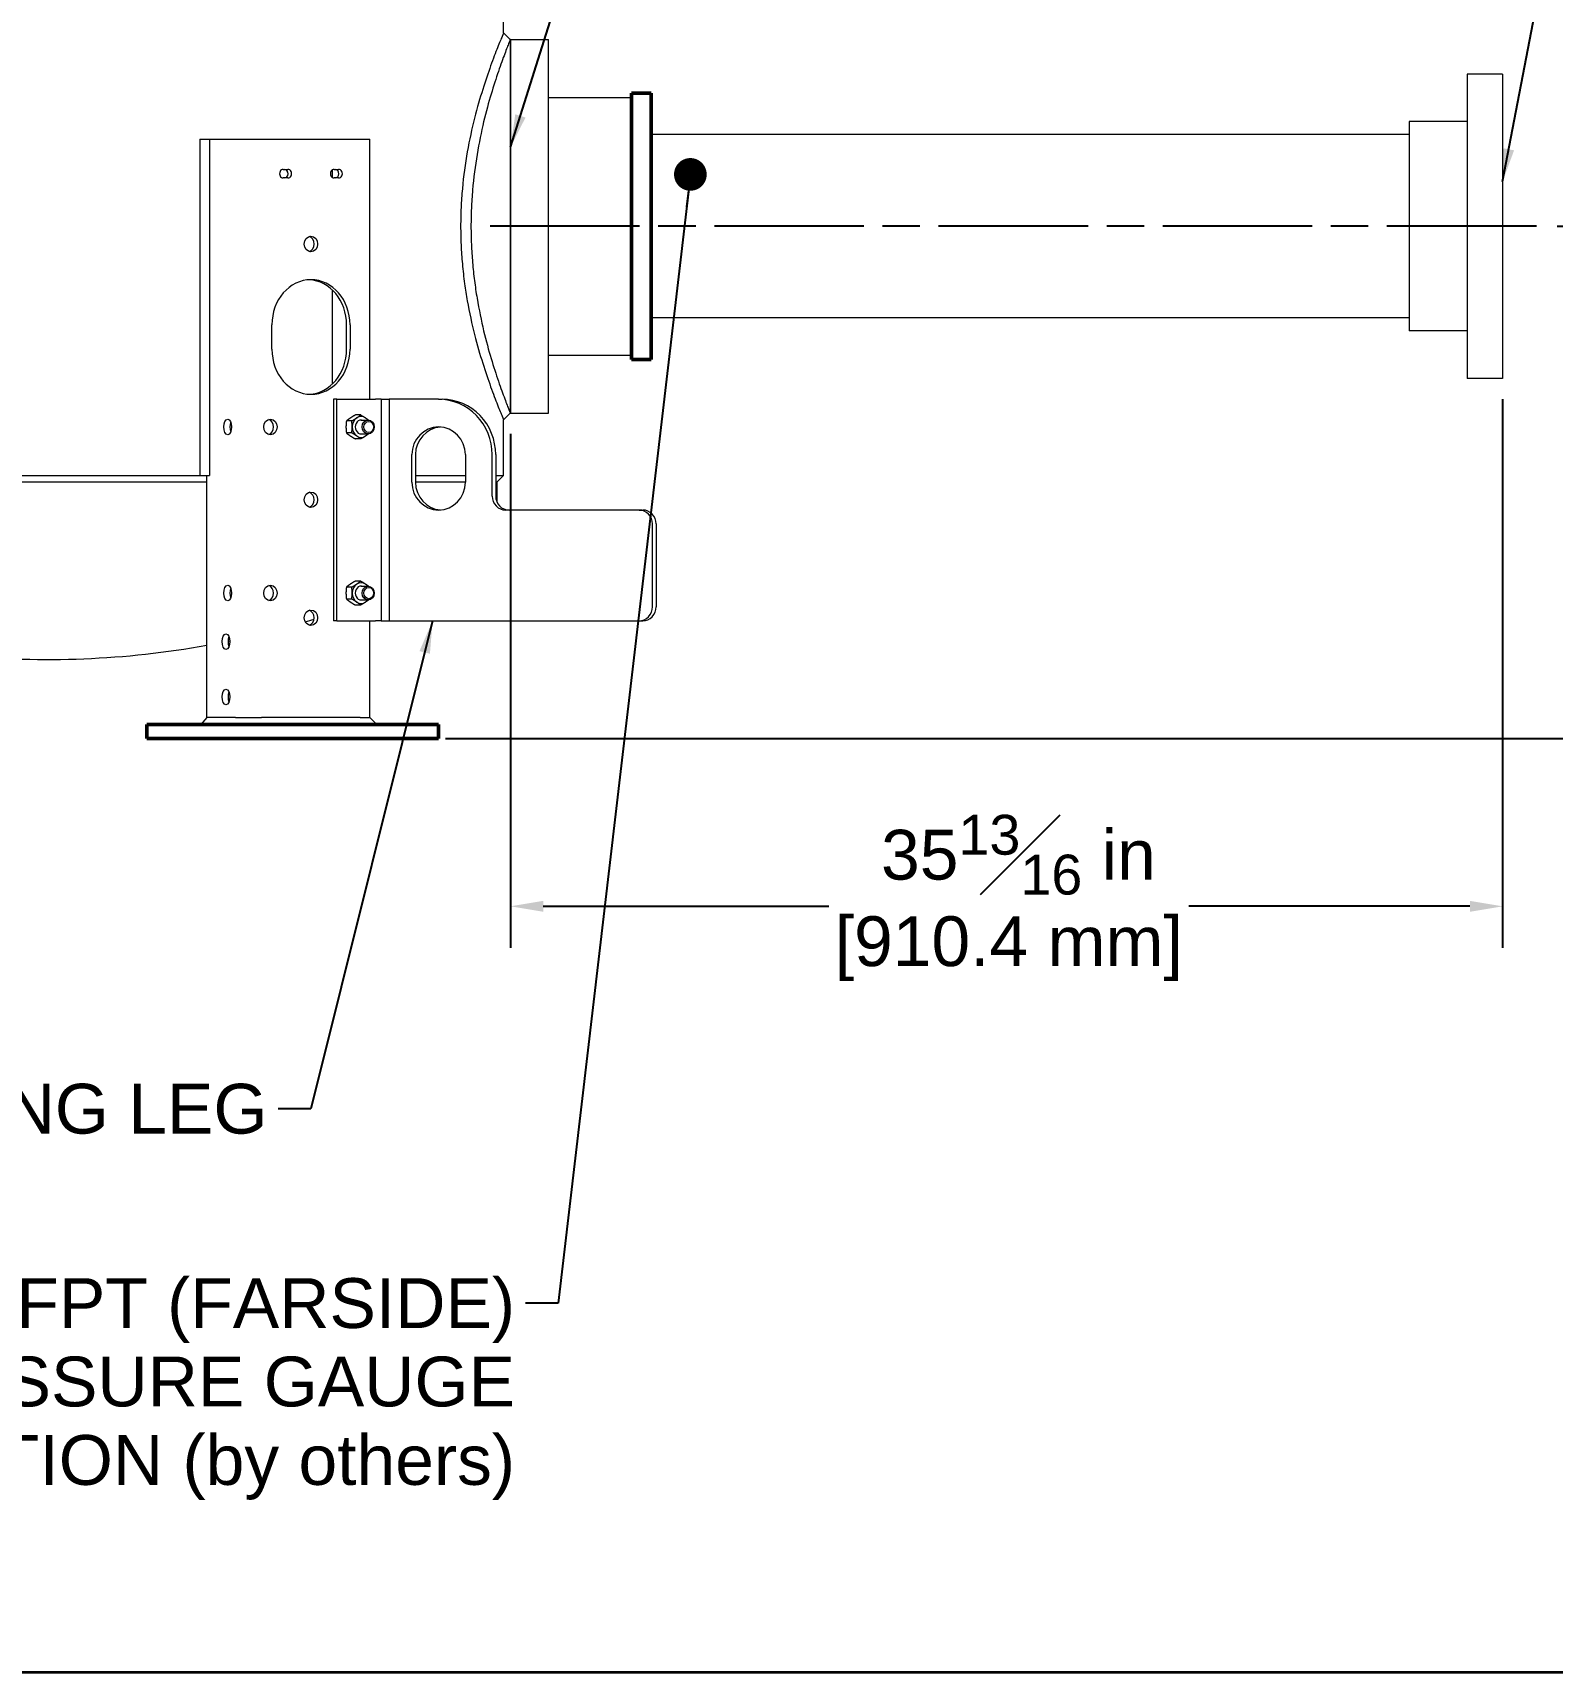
# Model space of a CAD drawing. Header units: inches. Extents: x 15 to 402, y 6 to 258.
# Drawn here: x 79.1 to 134, y 6 to 65.2 of the extents above; entities that cross this region are included whole.
import ezdxf

# ---------------------------------------------------------------- set-up
doc = ezdxf.new("R2010")
doc.units = ezdxf.units.IN
doc.header["$LTSCALE"] = 12
doc.header["$MEASUREMENT"] = 0
doc.linetypes.add('CHAIN', pattern=[0.7087, 0.4724, -0.0591, 0.1181, -0.0591])
doc.layers.get('0').update_dxf_attribs({"lineweight": 25})
for name, color, linetype, lineweight in [('Border', 7, 'Continuous', 35), ('Centerline (ANSI)', 7, 'Continuous', 25), ('Dimension (ANSI)', 7, 'Continuous', 25), ('Symbol (ANSI)', 7, 'Continuous', 25), ('Visible (ANSI)', 7, 'Continuous', 50)]:
    doc.layers.add(name, color=color, linetype=linetype, lineweight=lineweight)
doc.styles.add('MEMCOR Medium', font='arial.ttf')
doc.dimstyles.new('Default (ANSI)', dxfattribs={"dimscale": 12, "dimtxt": 0.15, "dimasz": 0.098425, "dimexe": 0.125, "dimexo": 0.0625, "dimgap": 0.031496, "dimtad": 0, "dimtih": 1, "dimtoh": 1, "dimdec": 4, "dimrnd": 1e-08, "dimzin": 3, "dimdsep": 46, "dimlunit": 5, "dimtxsty": 'MEMCOR Medium', "dimcen": 0.09, "dimdle": 0.393701, "dimclrd": 256, "dimclre": 256, "dimclrt": 256, "dimadec": 0, "dimazin": 1, "dimtfac": 0.8, "dimtofl": 0, "dimtmove": 0, "dimatfit": 3, "dimfxl": 1, "dimfrac": 1, "dimtolj": 1, "dimtzin": 4, "dimlwd": -1, "dimlwe": -1, "dimarcsym": 0})
doc.dimstyles.new('Default (ANSI)$7', dxfattribs={"dimscale": 12, "dimtxt": 0.15, "dimasz": 0.098425, "dimexe": 0.125, "dimexo": 0.0625, "dimgap": 0.031496, "dimtad": 0, "dimtih": 1, "dimtoh": 1, "dimdec": 4, "dimrnd": 1e-08, "dimzin": 3, "dimdsep": 46, "dimlunit": 5, "dimtxsty": 'MEMCOR Medium', "dimcen": 0.09, "dimdle": 0.393701, "dimclrd": 256, "dimclre": 256, "dimclrt": 256, "dimadec": 0, "dimazin": 1, "dimtfac": 0.8, "dimtofl": 0, "dimtmove": 0, "dimatfit": 3, "dimfxl": 1, "dimfrac": 1, "dimtolj": 1, "dimtzin": 4, "dimlwd": -1, "dimlwe": -1, "dimarcsym": 0})

# ---------------------------------------------------------------- blocks, each defined once
blk = doc.blocks.new('Borders 22x34_D')
at = {"layer": 'Border'}
for q in [(33.5, 0.5), (7.8115, 0.5)]:
    blk.add_line((1.25, 0.5), q, dxfattribs=at)
blk = doc.blocks.new('*D20')
at = {"layer": 'Defpoints', "color": 0, "transparency": 16777216}
for p in [(132.21, 52.736), (96.367, 51.486), (132.21, 33.669)]:
    blk.add_point(p, dxfattribs=at)
at = {"layer": 'Dimension (ANSI)', "transparency": 16777216}
for p, q in [((132.21, 51.986), (132.21, 32.169)), ((96.367, 50.736), (96.367, 32.169)), ((97.548, 33.669), (107.868, 33.669)), ((131.029, 33.669), (120.867, 33.669))]:
    blk.add_line(p, q, dxfattribs=at)
for points in [[(97.548, 33.866), (97.548, 33.472), (96.367, 33.669)], [(131.029, 33.866), (131.029, 33.472), (132.21, 33.669)]]:
    blk.add_solid(points, dxfattribs=at)
at = {"layer": 'Dimension (ANSI)', "transparency": 16777216, "char_height": 1.8, "attachment_point": 5, "style": 'MEMCOR Medium'}
for s, insert in [('\\A1; 35{\\H0.8x;\\S13#16;} in', (114.367, 35.534)), ('\\A1;[910.4 mm]', (114.367, 32.137))]:
    blk.add_mtext(s, dxfattribs=dict(at, insert=insert))
blk = doc.blocks.new('*D24')
at = {"layer": 'Defpoints', "color": 0, "transparency": 16777216}
for p in [(133.43, 58.236), (143.312, 58.236), (93.263, 39.736)]:
    blk.add_point(p, dxfattribs=at)
at = {"layer": 'Dimension (ANSI)', "transparency": 16777216}
for p, q in [((134.18, 58.236), (144.812, 58.236)), ((143.312, 57.055), (143.312, 52.357)), ((143.312, 40.917), (143.312, 45.615)), ((94.013, 39.736), (144.812, 39.736))]:
    blk.add_line(p, q, dxfattribs=at)
for points in [[(143.115, 57.055), (143.509, 57.055), (143.312, 58.236)], [(143.115, 40.917), (143.509, 40.917), (143.312, 39.736)]]:
    blk.add_solid(points, dxfattribs=at)
at = {"layer": 'Dimension (ANSI)', "transparency": 16777216, "char_height": 1.8, "attachment_point": 5, "style": 'MEMCOR Medium'}
for s, insert in [('\\A1; 18{\\H0.8x;\\S1#2;} in', (143.312, 50.825)), ('\\A1;[469.9 mm]', (143.312, 47.454))]:
    blk.add_mtext(s, dxfattribs=dict(at, insert=insert))

msp = doc.modelspace()

# ---------------------------------------------------------------- linework, layer by layer
at = {"layer": 'Centerline (ANSI)', "linetype": 'CHAIN', "ltscale": 0.952448}
msp.add_line((133.42995, 58.23586), (95.30595, 58.23586), dxfattribs=at)
at = {"layer": 'Visible (ANSI)', "linetype": 'Continuous', "lineweight": 18}
for p, q in [((96.11751, 65.22619), (96.11751, 84.81378)), ((96.3672, 64.98586), (96.35826, 64.98586)), ((96.3672, 64.98586), (96.3672, 51.48586)), ((96.3672, 51.48586), (96.3672, 64.98586)), ((96.3672, 64.98586), (97.7422, 64.98586)), ((97.7422, 51.48586), (97.7422, 64.98586)), ((130.9292, 63.73586), (130.9292, 52.73586)), ((132.21045, 63.73586), (130.9292, 63.73586)), ((132.21045, 63.73586), (132.21045, 52.73586)), ((97.7422, 62.89211), (100.7422, 62.89211)), ((128.83545, 62.01711), (128.83545, 54.45461)), ((130.9292, 62.01711), (128.83545, 62.01711)), ((85.13543, 61.38586), (85.4954, 61.38586)), ((85.13543, 61.38586), (85.13543, 49.23586)), ((85.4954, 61.38586), (86.42857, 61.38586)), ((85.4954, 61.38586), (85.4954, 49.23586)), ((86.42857, 61.38586), (87.37113, 61.38586)), ((87.37113, 61.38586), (90.93915, 61.38586)), ((90.93915, 61.38586), (91.28415, 61.38586)), ((91.28415, 51.98586), (91.28415, 61.38586)), ((128.83545, 61.54836), (101.4422, 61.54836)), ((88.15488, 60.29086), (88.31943, 60.29086)), ((88.31943, 59.98086), (88.15488, 59.98086)), ((89.93717, 59.9938), (89.93717, 60.27793)), ((89.99085, 60.29086), (90.1554, 60.29086)), ((90.1554, 59.98086), (89.99085, 59.98086)), ((89.93717, 52.54688), (89.93717, 55.92485)), ((87.74352, 53.79586), (87.74352, 54.67586)), ((90.44176, 53.79586), (90.44176, 54.67586)), ((90.56676, 54.67586), (90.56676, 53.79586)), ((128.83545, 54.92336), (101.4422, 54.92336)), ((130.9292, 54.45461), (128.83545, 54.45461)), ((97.7422, 53.57961), (100.7422, 53.57961)), ((132.21045, 52.73586), (130.9292, 52.73586)), ((89.97094, 51.98586), (89.97094, 43.98586)), ((90.09594, 51.98586), (89.97094, 51.98586)), ((90.09594, 51.98586), (91.48158, 51.98586)), ((90.09594, 43.98586), (90.09594, 51.98586)), ((91.68887, 51.98586), (91.48158, 51.98586)), ((91.68887, 51.98586), (91.9831, 51.98586)), ((91.68887, 51.98586), (91.68887, 43.98586)), ((93.76806, 51.98586), (91.9831, 51.98586)), ((91.9831, 51.98586), (91.9831, 43.98586)), ((93.76806, 51.98586), (93.89747, 51.98586)), ((90.62795, 51.20237), (90.43744, 51.20237)), ((90.95271, 51.41888), (90.7622, 51.41888)), ((90.96942, 51.23586), (91.22186, 51.23586)), ((96.11751, 49.23586), (96.11751, 51.24553)), ((96.3672, 51.48586), (96.35826, 51.48586)), ((96.3672, 51.48586), (97.7422, 51.48586)), ((90.62795, 50.76936), (90.43744, 50.76936)), ((90.95271, 50.55285), (90.7622, 50.55285)), ((90.96942, 50.73586), (91.22186, 50.73586)), ((92.80213, 48.98586), (92.80213, 49.98586)), ((92.93154, 49.98586), (92.93154, 48.98586)), ((94.73398, 49.98586), (94.73398, 48.98586)), ((95.69991, 48.48586), (95.69991, 49.98586)), ((95.82932, 49.98586), (95.82932, 48.48586)), ((65.1509, 49.23586), (85.13543, 49.23586)), ((85.13543, 49.23586), (85.4954, 49.23586)), ((85.39054, 40.48586), (85.39054, 49.23586)), ((92.93154, 49.23586), (94.73398, 49.23586)), ((95.82932, 49.23586), (96.11751, 49.23586)), ((95.8672, 48.99086), (96.1122, 49.23586)), ((85.39054, 48.99086), (65.02423, 48.99086)), ((94.73398, 48.99086), (92.93154, 48.99086)), ((95.8672, 48.99086), (95.82932, 48.99086)), ((95.8672, 48.99086), (95.8672, 48.29176)), ((101.0125, 47.98586), (96.18287, 47.98586)), ((101.0125, 47.98586), (101.14191, 47.98586)), ((101.49546, 44.48586), (101.49546, 47.48586)), ((101.62487, 47.48586), (101.62487, 44.48586)), ((90.62795, 45.20237), (90.43744, 45.20237)), ((90.95271, 45.41888), (90.7622, 45.41888)), ((90.96942, 45.23586), (91.22186, 45.23586)), ((90.62795, 44.76936), (90.43744, 44.76936)), ((90.95271, 44.55285), (90.7622, 44.55285)), ((90.96942, 44.73586), (91.22186, 44.73586)), ((90.09594, 43.98586), (89.97094, 43.98586)), ((90.09594, 43.98586), (91.48158, 43.98586)), ((91.28415, 40.48586), (91.28415, 43.98586)), ((91.68887, 43.98586), (91.48158, 43.98586)), ((91.68887, 43.98586), (91.9831, 43.98586)), ((91.9831, 43.98586), (101.0125, 43.98586)), ((101.0125, 43.98586), (101.14191, 43.98586)), ((85.39054, 40.48586), (85.17403, 40.23586)), ((86.42857, 40.48586), (85.39054, 40.48586)), ((86.42857, 40.48586), (87.37113, 40.48586)), ((90.93915, 40.48586), (87.37113, 40.48586)), ((90.93915, 40.48586), (91.28415, 40.48586)), ((91.28415, 40.48586), (91.53415, 40.23586))]:
    msp.add_line(p, q, dxfattribs=at)
at = {"layer": 'Visible (ANSI)'}
for p, q in [((100.7422, 53.42336), (100.7422, 63.04836)), ((100.7422, 63.04836), (101.4422, 63.04836)), ((101.4422, 53.42336), (101.4422, 63.04836)), ((100.7422, 53.42336), (101.4422, 53.42336)), ((83.23066, 40.23586), (83.36464, 40.23586)), ((83.23066, 39.73586), (83.23066, 40.23586)), ((83.36464, 39.73586), (83.23066, 39.73586)), ((83.36464, 40.23586), (84.86464, 40.23586)), ((83.36464, 39.73586), (84.86464, 39.73586)), ((84.86464, 40.23586), (86.23066, 40.23586)), ((86.23066, 39.73586), (84.86464, 39.73586)), ((86.23066, 40.23586), (93.26279, 40.23586)), ((86.23066, 39.73586), (93.26279, 39.73586)), ((93.26279, 40.23586), (93.76279, 40.23586)), ((93.76279, 39.73586), (93.26279, 39.73586)), ((93.76279, 39.73586), (93.76279, 40.23586))]:
    msp.add_line(p, q, dxfattribs=at)
at = {"layer": 'Visible (ANSI)', "linetype": 'Continuous', "lineweight": 18}
for start, end in [(286.5271338, 287.1060696), (281.5057848, 281.6175848), (264.5191774, 280.134698)]:
    msp.add_arc((79.6172, 75.39586), 32.81, start, end, dxfattribs=at)
for centre, major_axis, ratio, start_param, end_param in [((88.15488, 60.13586), (0, -0.155), 0.8660254, 3.14159265, 6.28318531), ((88.19443, 60.13586), (0, -0.155), 0.8660254, 0, 3.14159265), ((88.31943, 60.13586), (0, 0.155), 0.8660254, 3.14159265, 6.28318531), ((89.99085, 60.13586), (0, -0.155), 0.8660254, 3.14159265, 6.28318531), ((90.0304, 60.13586), (0, -0.155), 0.8660254, 0, 3.14159265), ((90.1554, 60.13586), (0, 0.155), 0.8660254, 3.14159265, 6.28318531), ((89.03014, 57.59586), (0, -0.28), 0.8660254, 0.2606883, 2.88090435), ((89.15514, 54.67586), (0, 1.63), 0.8660254, 4.71238898, 7.85398163), ((89.03014, 54.67586), (0, 1.63), 0.8660254, 4.71238898, 6.2388955), ((89.15514, 53.79586), (0, -1.63), 0.8660254, 4.71238898, 7.85398163), ((89.03014, 53.79586), (0, -1.63), 0.8660254, 0.04428981, 1.57079633), ((93.76806, 49.98586), (0, 2), 0.96592583, 4.71238898, 6.28318531), ((93.89747, 49.98586), (0, 2), 0.96592583, 4.71238898, 6.28318531), ((86.36508, 50.98586), (0, -0.28), 0.5, 4.02552272, 5.39925524), ((87.56483, 50.98586), (0, -0.28), 0.8660254, 0.2606883, 2.88090435), ((90.96946, 50.98586), (0, -0.375), 0.8660254, 3.66519143, 4.71238898), ((90.96946, 50.98586), (0, -0.375), 0.8660254, 4.71238898, 5.75958653), ((90.96946, 50.98586), (0, 0.25014), 0.8660254, 6.25022773, 9.45773554), ((90.96946, 50.98586), (0, 0.375), 0.8660254, 5.75958653, 6.80678408), ((90.96946, 50.98586), (0, 0.375), 0.8660254, 5.44211664, 5.75958653), ((93.76806, 49.98586), (0, 1), 0.96592583, 4.71238898, 7.85398163), ((93.89747, 49.98586), (0, 1), 0.96592583, 0.0670375, 1.57079633), ((90.96946, 50.98586), (0, -0.375), 0.8660254, 5.75958653, 6.80678408), ((90.96946, 50.98586), (0, 0.375), 0.8660254, 3.66519143, 3.98266132), ((89.03014, 48.35486), (0, -0.28), 0.8660254, 0.2606883, 2.88090435), ((93.76806, 48.98586), (0, -1), 0.96592583, 4.71238898, 7.85398163), ((93.89747, 48.98586), (0, -1), 0.96592583, 4.71238898, 6.21614781), ((96.18287, 48.48586), (0, -0.5), 0.96592583, 4.71238898, 6.28318531), ((96.31228, 48.48586), (0, -0.5), 0.96592583, 4.71238898, 6.28318531), ((101.0125, 47.48586), (0, 0.5), 0.96592583, 4.71238898, 6.28318531), ((101.14191, 47.48586), (0, 0.5), 0.96592583, 4.71238898, 6.28318531), ((86.36508, 44.98586), (0, -0.28), 0.5, 4.02552272, 5.39925524), ((87.56483, 44.98586), (0, -0.28), 0.8660254, 0.2606883, 2.88090435), ((90.96946, 44.98586), (0, -0.375), 0.8660254, 3.66519143, 4.71238898), ((90.96946, 44.98586), (0, 0.25014), 0.8660254, 6.25022773, 9.45773554), ((90.96946, 44.98586), (0, 0.375), 0.8660254, 5.75958653, 6.80678408), ((90.96946, 44.98586), (0, 0.375), 0.8660254, 5.44211664, 5.75958653), ((90.96946, 44.98586), (0, -0.375), 0.8660254, 4.71238898, 5.75958653), ((90.96946, 44.98586), (0, -0.375), 0.8660254, 5.75958653, 6.80678408), ((90.96946, 44.98586), (0, 0.375), 0.8660254, 3.66519143, 3.98266132), ((101.0125, 44.48586), (0, -0.5), 0.96592583, 0, 1.57079633), ((101.14191, 44.48586), (0, -0.5), 0.96592583, 0, 1.57079633), ((89.03014, 44.09186), (0, -0.28), 0.8660254, 0.2606883, 2.88090435), ((86.30155, 43.23186), (0, -0.28), 0.5, 4.02552272, 5.39925524), ((86.30155, 41.23186), (0, -0.28), 0.5, 4.02552272, 5.39925524)]:
    msp.add_ellipse(centre, major_axis=major_axis, ratio=ratio, start_param=start_param, end_param=end_param, dxfattribs=at)
for centre, major_axis, ratio in [((89.15514, 57.59586), (0, -0.28), 0.8660254), ((86.14857, 50.98586), (0, 0.28), 0.5), ((87.68983, 50.98586), (0, -0.28), 0.8660254), ((91.22186, 50.98586), (0, -0.25), 0.8660254), ((91.24546, 50.98586), (0, 0.20282), 0.8660254), ((89.15514, 48.35486), (0, -0.28), 0.8660254), ((86.14857, 44.98586), (0, 0.28), 0.5), ((87.68983, 44.98586), (0, -0.28), 0.8660254), ((91.22186, 44.98586), (0, -0.25), 0.8660254), ((91.24546, 44.98586), (0, -0.20281), 0.8660254), ((89.15514, 44.09186), (0, -0.28), 0.8660254), ((86.08504, 43.23186), (0, -0.28), 0.5), ((86.08504, 41.23186), (0, -0.28), 0.5)]:
    msp.add_ellipse(centre, major_axis=major_axis, ratio=ratio, dxfattribs=at)
for points, knots in [([(96.11751, 65.22619), (96.11751, 65.22619), (96.09908, 65.18306), (96.02416, 65.00339), (95.96771, 64.8669), (95.82563, 64.50841), (95.73999, 64.28612), (95.55517, 63.77482), (95.45615, 63.48578), (95.26323, 62.87136), (95.16229, 62.52404), (94.97057, 61.76638), (94.87998, 61.35603), (94.72778, 60.49697), (94.66623, 60.04747), (94.60463, 59.36656), (94.58914, 59.1385), (94.56864, 58.68448), (94.56362, 58.45853), (94.56362, 58.23586)], [81.38920316, 81.38920316, 81.38920316, 81.38920316, 84.77821495, 84.77821495, 88.16722674, 88.16722674, 91.55623853, 91.55623853, 94.94525032, 94.94525032, 98.33867212, 98.33867212, 101.73209393, 101.73209393, 105.12551574, 105.12551574, 106.82222664, 106.82222664, 108.51893754, 108.51893754, 108.51893754, 108.51893754]), ([(96.35826, 64.98586), (96.35826, 64.98586), (96.34137, 64.94432), (96.27264, 64.77109), (96.22085, 64.63946), (96.0905, 64.29347), (96.01193, 64.07884), (95.84247, 63.58493), (95.75172, 63.30562), (95.57507, 62.71174), (95.48275, 62.37605), (95.30761, 61.64388), (95.22498, 61.24738), (95.08631, 60.41762), (95.03034, 59.9836), (94.97436, 59.32645), (94.9603, 59.1064), (94.94169, 58.66844), (94.93715, 58.45054), (94.93715, 58.23586)], [-26.15961026, -26.15961026, -26.15961026, -26.15961026, -22.89137207, -22.89137207, -19.62313389, -19.62313389, -16.3548957, -16.3548957, -13.08665752, -13.08665752, -9.81499314, -9.81499314, -6.54332876, -6.54332876, -3.27166438, -3.27166438, -1.63583219, -1.63583219, 0, 0, 0, 0]), ([(94.56362, 58.23586), (94.56362, 58.0132), (94.56864, 57.78725), (94.58914, 57.33323), (94.60463, 57.10516), (94.64696, 56.63721), (94.67453, 56.39748), (94.70692, 56.16128)], [108.51893754, 108.51893754, 108.51893754, 108.51893754, 110.21564845, 110.21564845, 111.91235935, 111.91235935, 113.71383436, 113.71383436, 113.71383436, 113.71383436]), ([(94.93715, 58.23586), (94.93715, 58.02119), (94.94169, 57.80329), (94.9603, 57.36533), (94.97436, 57.14527), (95.01166, 56.70744), (95.03495, 56.48967), (95.06216, 56.27475)], [0, 0, 0, 0, 1.63583219, 1.63583219, 3.27166438, 3.27166438, 4.90554322, 4.90554322, 4.90554322, 4.90554322]), ([(95.06216, 56.27475), (95.08958, 56.0594), (95.12094, 55.84691), (95.22498, 55.22434), (95.30761, 54.82785), (95.48275, 54.09567), (95.57507, 53.75999), (95.75172, 53.16611), (95.84247, 52.88679), (96.01193, 52.39289), (96.0905, 52.17826), (96.22085, 51.83227), (96.27264, 51.70063), (96.34137, 51.5274), (96.35826, 51.48586), (96.35826, 51.48586)], [-99.73289782, -99.73289782, -99.73289782, -99.73289782, -98.09511228, -98.09511228, -94.8234479, -94.8234479, -91.55178352, -91.55178352, -88.28354534, -88.28354534, -85.01530715, -85.01530715, -81.74706897, -81.74706897, -78.47883078, -78.47883078, -78.47883078, -78.47883078]), ([(94.70692, 56.16128), (94.73568, 55.95263), (94.76818, 55.74673), (94.87998, 55.1157), (94.97057, 54.70535), (95.16229, 53.94769), (95.26323, 53.60037), (95.45615, 52.98594), (95.55517, 52.6969), (95.73999, 52.18561), (95.82563, 51.96332), (95.96771, 51.60482), (96.02416, 51.46834), (96.09908, 51.28867), (96.11751, 51.24553), (96.11751, 51.24553)], [5.19489682, 5.19489682, 5.19489682, 5.19489682, 6.78684361, 6.78684361, 10.18026542, 10.18026542, 13.57368723, 13.57368723, 16.96269902, 16.96269902, 20.35171081, 20.35171081, 23.7407226, 23.7407226, 27.12973439, 27.12973439, 27.12973439, 27.12973439])]:
    msp.add_open_spline(points, degree=3, knots=knots, dxfattribs=at)
for points in [[(96.11751, 65.22619), (96.19775, 65.14607), (96.27802, 65.06598), (96.35826, 64.98586)], [(96.35826, 51.48586), (96.27802, 51.40574), (96.19775, 51.32565), (96.11751, 51.24553)]]:
    msp.add_open_spline(points, degree=3, dxfattribs=at)
for points, weights in [([(90.43744, 51.20237), (90.4207, 51.08634), (90.4207, 50.98586)], [1, 1.0379548493, 1]), ([(90.4207, 50.98586), (90.4207, 50.88538), (90.43744, 50.76936)], [1, 1.0379548493, 1]), ([(90.58308, 51.31062), (90.50771, 51.26038), (90.43744, 51.20237)], [1, 1.0379548493, 1]), ([(90.7622, 51.41888), (90.65844, 51.36086), (90.58308, 51.31062)], [1, 1.0379548493, 1]), ([(90.62795, 51.20237), (90.73171, 51.26038), (90.80708, 51.31062)], [1, 1.0379548493, 1]), ([(90.6447, 50.98586), (90.6447, 51.08634), (90.62795, 51.20237)], [1, 1.0379548493, 1]), ([(90.62795, 50.76936), (90.6447, 50.88538), (90.6447, 50.98586)], [1, 1.0379548493, 1]), ([(90.80708, 51.31062), (90.88244, 51.36086), (90.95271, 51.41888)], [1, 1.0379548493, 1]), ([(90.95271, 51.41888), (91.05647, 51.36086), (91.13184, 51.31062)], [1, 1.0379548493, 1]), ([(91.13184, 51.31062), (91.18622, 51.27437), (91.23641, 51.2353)], [1, 1.0271025743, 1.01549865669]), ([(90.43744, 50.76936), (90.50771, 50.71134), (90.58308, 50.6611)], [1, 1.0379548493, 1]), ([(90.58308, 50.6611), (90.65844, 50.61086), (90.7622, 50.55285)], [1, 1.0379548493, 1]), ([(90.80708, 50.6611), (90.73171, 50.71134), (90.62795, 50.76936)], [1, 1.0379548493, 1]), ([(90.95271, 50.55285), (90.88244, 50.61086), (90.80708, 50.6611)], [1, 1.0379548493, 1]), ([(91.13184, 50.6611), (91.05647, 50.61086), (90.95271, 50.55285)], [1, 1.0379548493, 1]), ([(91.23641, 50.73643), (91.18622, 50.69736), (91.13184, 50.6611)], [1.01549865669, 1.0271025743, 1]), ([(90.43744, 45.20237), (90.4207, 45.08634), (90.4207, 44.98586)], [1, 1.0379548493, 1]), ([(90.58308, 45.31062), (90.50771, 45.26038), (90.43744, 45.20237)], [1, 1.0379548493, 1]), ([(90.7622, 45.41888), (90.65844, 45.36086), (90.58308, 45.31062)], [1, 1.0379548493, 1]), ([(90.62795, 45.20237), (90.73171, 45.26038), (90.80708, 45.31062)], [1, 1.0379548493, 1]), ([(90.6447, 44.98586), (90.6447, 45.08634), (90.62795, 45.20237)], [1, 1.0379548493, 1]), ([(90.80708, 45.31062), (90.88244, 45.36086), (90.95271, 45.41888)], [1, 1.0379548493, 1]), ([(90.95271, 45.41888), (91.05647, 45.36086), (91.13184, 45.31062)], [1, 1.0379548493, 1]), ([(91.13184, 45.31062), (91.18622, 45.27437), (91.23641, 45.2353)], [1, 1.0271025743, 1.01549865669]), ([(90.4207, 44.98586), (90.4207, 44.88538), (90.43744, 44.76936)], [1, 1.0379548493, 1]), ([(90.43744, 44.76936), (90.50771, 44.71134), (90.58308, 44.6611)], [1, 1.0379548493, 1]), ([(90.58308, 44.6611), (90.65844, 44.61086), (90.7622, 44.55285)], [1, 1.0379548493, 1]), ([(90.62795, 44.76936), (90.6447, 44.88538), (90.6447, 44.98586)], [1, 1.0379548493, 1]), ([(90.80708, 44.6611), (90.73171, 44.71134), (90.62795, 44.76936)], [1, 1.0379548493, 1]), ([(90.95271, 44.55285), (90.88244, 44.61086), (90.80708, 44.6611)], [1, 1.0379548493, 1]), ([(91.13184, 44.6611), (91.05647, 44.61086), (90.95271, 44.55285)], [1, 1.0379548493, 1]), ([(91.23641, 44.73643), (91.18622, 44.69736), (91.13184, 44.6611)], [1.01549865669, 1.0271025743, 1])]:
    msp.add_rational_spline(points, weights, degree=2, dxfattribs=at)

# ---------------------------------------------------------------- block references
at = {"xscale": 12, "yscale": 12, "zscale": 12}
msp.add_blockref('Borders 22x34_D', (0, 0), dxfattribs=at)

# ---------------------------------------------------------------- texts
at = {"layer": 'Symbol (ANSI)', "insert": (87.5871, 27.25745), "char_height": 1.8000001, "width": 17.7503056, "attachment_point": 3, "style": 'MEMCOR Medium'}
msp.add_mtext('\\fArial|b0|i0;SHIPPING LEG', dxfattribs=at)
at = {"layer": 'Symbol (ANSI)', "insert": (96.52937, 20.23479), "char_height": 1.8000001, "width": 43.3234793, "attachment_point": 3, "line_spacing_factor": 0.944221, "style": 'MEMCOR Medium'}
msp.add_mtext('\\fArial|b0|i0;1/4 in [6.35 mm] FPT (FARSIDE) \\P\\fArial|b0|i0;FOR INFLUENT PRESSURE GAUGE \\P\\fArial|b0|i0;CONNECTION (by others)', dxfattribs=at)

# ---------------------------------------------------------------- dimensions: what is measured, and where the dimension line sits
at = {"layer": 'Dimension (ANSI)'}
for base, p1, p2, angle, text, override, picture, middle in [((143.31197, 58.23586), (93.26279, 39.73586), (133.42995, 58.23586), 90, ' <> in\\X[469.9 mm]', {"dimgap": 0.031496, "dimdec": 4, "dimpost": '', "dimtol": 0, "dimlim": 0, "dimtp": 0, "dimtm": 0, "dimtdec": 2, "dimatfit": 1}, '*D24', (143.31197, 48.98586)), ((132.2104465363, 33.6689343217), (96.3671965363, 51.4858634555), (132.2104465363, 52.7358634555), 180, ' <> in\\X[910.4 mm]', {"dimgap": 0.031496, "dimtih": 0, "dimtoh": 0, "dimdec": 4, "dimpost": '', "dimtol": 0, "dimlim": 0, "dimtp": 0, "dimtm": 0, "dimtdec": 2, "dimatfit": 1}, '*D20', (114.3674465363, 33.6689343217))]:
    dim = msp.add_linear_dim(base=base, p1=p1, p2=p2, angle=angle, text=text, dimstyle='Default (ANSI)', override=override, dxfattribs=at)
    dim.commit()
    dim.dimension.update_dxf_attribs({"geometry": picture, "text_midpoint": middle, "dimtype": 160})

# ---------------------------------------------------------------- leaders
at = {"layer": 'Symbol (ANSI)', "annotation_type": 0, "has_hookline": 1}
for points, override, hookline_direction, text_width in [([(96.3672, 61.09754), (101.69652, 77.99561), (102.87762, 77.99561)], {"dimtad": 0}, 0, 34.75253), ([(132.21045, 59.85639), (134.19303, 70.1775), (135.37414, 70.1775)], {"dimtad": 0}, 0, 33.05321), ([(102.86309, 60.10993), (98.08842, 19.33479), (96.90732, 19.33479)], {"dimasz": 0.098425, "dimtad": 0, "dimldrblk": 'Dot'}, 1, 42.27299), ([(93.55098, 43.98586), (89.14616, 26.35745), (87.96506, 26.35745)], {"dimtad": 0}, 1, 17.47694)]:
    msp.add_leader(points, dimstyle='Default (ANSI)$7', override=override, dxfattribs=dict(at, hookline_direction=hookline_direction, text_width=text_width))

doc.saveas('drawing.dxf')
